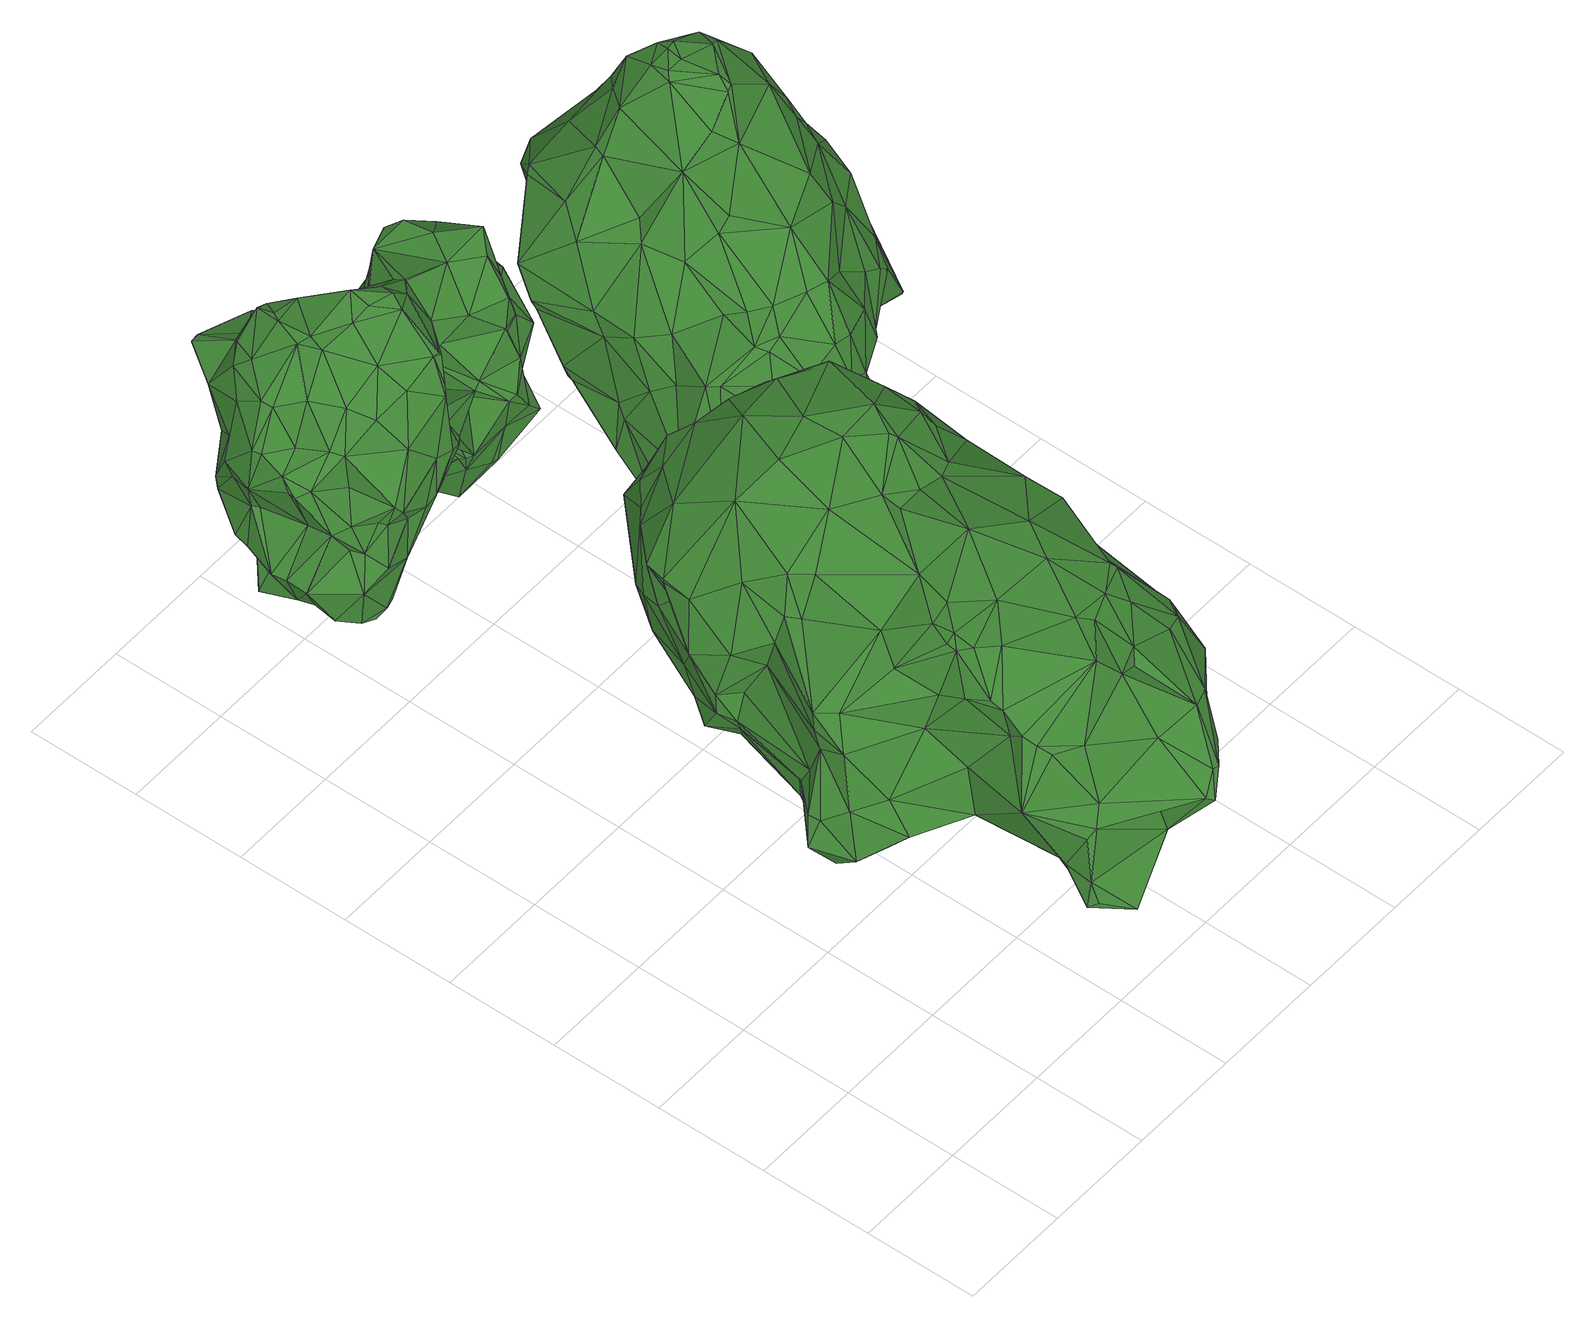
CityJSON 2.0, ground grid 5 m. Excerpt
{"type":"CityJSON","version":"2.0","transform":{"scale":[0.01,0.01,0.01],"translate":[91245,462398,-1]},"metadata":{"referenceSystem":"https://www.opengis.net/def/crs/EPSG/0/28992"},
"CityObjects":{
"tree1":{"type":"SolitaryVegetationObject","attributes":{"gtid":199,"crown_width_m":19.21,"crown_median_z":5.15,"trunk_H_m":6.04,"trunk_DBH_m":0.91,"trunk_radius_m":0.455,"trunk_base_height_m":-0.89,"original_gtid":"203"},"geometry":[{"type":"Solid","lod":"3","boundaries":[[[[0,1,2]],[[3,4,5]],[[6,7,8]],[[9,10,11]],[[1,12,13]],[[14,15,16]],[[17,18,19]],[[20,21,22]],[[23,24,25]],[[26,24,23]],[[18,27,28]],[[11,16,9]],[[29,30,31]],[[32,7,33]],[[34,13,35]],[[36,13,34]],[[37,36,38]],[[39,40,41]],[[42,11,10]],[[43,14,44]],[[45,46,47]],[[46,48,47]],[[49,5,4]],[[16,15,9]],[[50,51,52]],[[53,54,55]],[[3,56,30]],[[57,56,3]],[[58,59,60]],[[18,28,61]],[[62,63,64]],[[48,65,66]],[[67,68,40]],[[69,70,71]],[[72,50,41]],[[50,52,41]],[[73,74,62]],[[75,76,77]],[[45,78,46]],[[38,34,79]],[[9,79,34]],[[30,78,4]],[[8,7,32]],[[12,1,0]],[[80,81,82]],[[83,84,85]],[[86,87,88]],[[38,1,37]],[[89,81,90]],[[91,90,81]],[[85,86,83]],[[8,84,83]],[[30,4,3]],[[17,92,27]],[[81,79,93]],[[8,83,94]],[[29,31,95]],[[86,88,83]],[[93,43,96]],[[35,9,34]],[[79,80,38]],[[81,80,79]],[[80,2,1]],[[80,1,38]],[[97,64,63]],[[98,99,100]],[[101,102,103]],[[104,105,106]],[[95,31,30]],[[10,9,35]],[[107,108,109]],[[110,111,112]],[[113,111,110]],[[38,36,34]],[[114,67,115]],[[105,116,117]],[[118,119,120]],[[37,13,36]],[[1,13,37]],[[30,121,95]],[[122,123,124]],[[2,80,82]],[[125,85,71]],[[6,126,20]],[[46,127,48]],[[76,128,129]],[[106,130,96]],[[131,132,23]],[[133,134,135]],[[4,78,45]],[[4,45,97]],[[15,14,43]],[[15,43,9]],[[136,137,138]],[[27,92,139]],[[4,97,49]],[[12,0,140]],[[28,141,61]],[[142,58,60]],[[8,143,84]],[[32,143,8]],[[19,115,40]],[[144,145,146]],[[147,18,61]],[[51,57,52]],[[128,148,149]],[[150,151,152]],[[140,124,12]],[[105,153,154]],[[67,40,115]],[[19,40,39]],[[30,29,78]],[[68,155,41]],[[17,52,57]],[[48,156,157]],[[158,140,159]],[[58,142,160]],[[161,162,163]],[[145,164,146]],[[165,164,145]],[[51,56,57]],[[166,167,168]],[[3,5,57]],[[57,5,17]],[[19,52,17]],[[169,155,161]],[[170,165,171]],[[170,171,16]],[[158,124,140]],[[12,123,133]],[[154,172,106]],[[168,167,158]],[[79,9,43]],[[93,79,43]],[[6,173,33]],[[83,174,94]],[[42,135,175]],[[176,177,117]],[[178,177,176]],[[17,5,92]],[[64,179,73]],[[130,90,91]],[[86,125,87]],[[180,62,74]],[[150,25,151]],[[168,159,140]],[[117,153,105]],[[2,82,181]],[[150,182,25]],[[87,183,88]],[[13,184,35]],[[167,122,158]],[[185,103,102]],[[181,0,2]],[[23,25,182]],[[158,159,168]],[[93,96,130]],[[186,55,138]],[[187,188,128]],[[54,189,131]],[[54,110,55]],[[190,110,54]],[[191,192,112]],[[18,193,19]],[[115,19,193]],[[131,189,132]],[[194,132,189]],[[182,131,23]],[[150,113,195]],[[10,196,42]],[[197,102,175]],[[198,160,199]],[[123,108,133]],[[42,196,135]],[[104,116,105]],[[200,201,202]],[[203,202,201]],[[204,72,205]],[[60,206,129]],[[96,43,44]],[[96,44,106]],[[106,44,104]],[[116,104,165]],[[116,165,145]],[[146,207,208]],[[146,164,207]],[[17,27,18]],[[209,210,211]],[[212,211,210]],[[41,52,39]],[[114,161,67]],[[114,162,161]],[[161,163,169]],[[146,169,163]],[[19,39,52]],[[207,101,103]],[[66,65,204]],[[206,77,129]],[[88,192,191]],[[128,149,129]],[[67,155,68]],[[41,40,68]],[[58,213,26]],[[18,214,193]],[[214,147,215]],[[147,214,18]],[[216,141,28]],[[67,161,155]],[[169,33,155]],[[32,33,217]],[[32,217,208]],[[143,32,208]],[[191,218,88]],[[174,88,218]],[[83,88,174]],[[219,120,119]],[[219,220,120]],[[77,220,75]],[[180,221,222]],[[223,71,85]],[[203,211,212]],[[180,111,113]],[[109,122,107]],[[167,107,122]],[[180,74,111]],[[181,224,0]],[[152,225,150]],[[226,175,136]],[[227,60,59]],[[114,178,162]],[[164,170,207]],[[101,207,170]],[[28,139,216]],[[216,139,209]],[[73,228,191]],[[218,191,228]],[[196,229,135]],[[150,195,182]],[[131,182,195]],[[128,76,230]],[[100,188,187]],[[153,117,98]],[[213,58,231]],[[155,205,41]],[[41,205,72]],[[188,148,128]],[[109,123,122]],[[112,55,110]],[[205,33,173]],[[61,141,232]],[[151,233,152]],[[64,47,179]],[[133,229,234]],[[133,234,12]],[[58,26,59]],[[110,195,113]],[[154,220,172]],[[131,195,190]],[[54,131,190]],[[190,195,110]],[[235,226,136]],[[137,136,175]],[[25,24,236]],[[85,125,86]],[[169,217,33]],[[47,237,179]],[[238,16,239]],[[238,170,16]],[[148,188,100]],[[50,240,95]],[[56,241,30]],[[191,111,73]],[[215,147,198]],[[99,214,215]],[[151,242,202]],[[142,60,149]],[[209,211,216]],[[230,76,75]],[[186,243,54]],[[235,138,55]],[[217,146,208]],[[169,146,217]],[[168,244,166]],[[84,143,85]],[[232,231,160]],[[0,168,140]],[[118,120,245]],[[206,118,245]],[[246,14,16]],[[196,234,229]],[[124,158,122]],[[22,204,173]],[[242,213,247]],[[125,71,70]],[[206,245,77]],[[239,11,42]],[[11,239,16]],[[23,132,26]],[[59,26,132]],[[203,221,233]],[[199,99,215]],[[150,225,113]],[[180,113,225]],[[232,160,248]],[[198,248,160]],[[48,66,156]],[[133,108,134]],[[98,187,153]],[[197,69,102]],[[197,235,69]],[[153,187,230]],[[75,153,230]],[[47,64,45]],[[69,71,102]],[[238,101,170]],[[42,102,239]],[[175,102,42]],[[85,185,223]],[[143,185,85]],[[144,146,249]],[[117,99,98]],[[120,220,245]],[[187,98,100]],[[199,100,99]],[[213,231,247]],[[58,160,231]],[[219,90,220]],[[89,90,219]],[[199,142,148]],[[160,142,199]],[[247,200,242]],[[82,81,89]],[[88,183,192]],[[25,236,151]],[[151,236,242]],[[93,130,81]],[[230,187,128]],[[75,220,154]],[[199,148,100]],[[189,134,108]],[[148,142,149]],[[179,218,228]],[[48,250,47]],[[62,64,73]],[[186,138,137]],[[129,77,76]],[[223,185,102]],[[6,33,7]],[[205,173,204]],[[251,237,250]],[[251,250,252]],[[162,249,163]],[[252,250,157]],[[246,16,171]],[[176,116,145]],[[176,117,116]],[[45,64,97]],[[117,177,253]],[[174,126,94]],[[66,204,156]],[[49,97,212]],[[247,141,201]],[[236,213,242]],[[107,194,108]],[[118,167,166]],[[194,107,118]],[[167,118,107]],[[130,172,90]],[[24,213,236]],[[24,26,213]],[[20,254,21]],[[212,97,222]],[[144,249,162]],[[247,231,232]],[[211,201,216]],[[201,141,216]],[[203,201,211]],[[155,33,205]],[[200,202,242]],[[5,49,210]],[[165,170,164]],[[219,119,255]],[[235,70,69]],[[234,184,13]],[[163,249,146]],[[153,75,154]],[[0,244,168]],[[12,124,123]],[[51,50,241]],[[194,118,227]],[[157,250,48]],[[22,21,256]],[[152,233,225]],[[134,243,257]],[[186,257,243]],[[61,248,147]],[[56,51,241]],[[194,227,59]],[[132,194,59]],[[137,175,134]],[[135,134,175]],[[204,65,240]],[[20,173,6]],[[22,173,20]],[[223,102,71]],[[255,244,181]],[[238,102,101]],[[239,102,238]],[[252,157,258]],[[141,247,232]],[[251,174,218]],[[251,252,174]],[[192,55,112]],[[196,184,234]],[[208,185,143]],[[22,256,156]],[[14,246,44]],[[165,104,246]],[[44,246,104]],[[77,245,220]],[[114,259,178]],[[13,12,234]],[[232,248,61]],[[255,181,89]],[[255,89,219]],[[198,147,248]],[[255,118,244]],[[118,166,244]],[[255,119,118]],[[130,91,81]],[[215,198,199]],[[82,89,181]],[[112,111,191]],[[165,246,171]],[[30,241,121]],[[121,241,95]],[[178,260,177]],[[253,177,260]],[[95,241,50]],[[253,99,117]],[[253,260,99]],[[214,99,260]],[[259,260,178]],[[134,186,137]],[[186,134,257]],[[229,133,135]],[[95,240,29]],[[29,240,65]],[[46,78,127]],[[29,65,127]],[[78,29,127]],[[227,206,60]],[[118,206,227]],[[261,20,126]],[[261,126,252]],[[197,226,235]],[[174,252,126]],[[247,201,200]],[[220,90,172]],[[62,180,222]],[[203,222,221]],[[212,222,203]],[[106,105,154]],[[179,228,73]],[[251,179,237]],[[218,179,251]],[[222,63,62]],[[197,175,226]],[[125,183,87]],[[235,183,70]],[[262,136,138]],[[70,183,125]],[[192,183,235]],[[192,235,55]],[[10,184,196]],[[178,144,162]],[[176,144,178]],[[156,204,22]],[[194,189,108]],[[35,184,10]],[[145,144,176]],[[74,73,111]],[[156,258,157]],[[149,60,129]],[[156,254,258]],[[20,258,254]],[[256,254,156]],[[5,210,92]],[[210,209,92]],[[21,254,256]],[[208,207,103]],[[123,109,108]],[[8,126,6]],[[72,240,50]],[[204,240,72]],[[258,20,261]],[[258,261,252]],[[54,243,189]],[[134,189,243]],[[262,235,136]],[[27,139,28]],[[208,103,185]],[[222,97,63]],[[259,263,260]],[[212,210,49]],[[262,138,235]],[[193,263,115]],[[214,263,193]],[[250,237,47]],[[244,0,224]],[[244,224,181]],[[53,55,186]],[[53,186,54]],[[259,114,263]],[[260,263,214]],[[114,115,263]],[[8,94,126]],[[106,172,130]],[[209,139,92]],[[180,233,221]],[[225,233,180]],[[151,202,233]],[[233,202,203]],[[48,127,65]],[[264,265,266]],[[264,266,267]],[[267,266,268]],[[267,268,269]],[[266,265,270]],[[266,270,268]],[[268,270,271]],[[268,271,269]],[[270,265,272]],[[270,272,271]],[[271,272,273]],[[271,273,269]],[[272,265,274]],[[272,274,273]],[[273,274,275]],[[273,275,269]],[[274,265,276]],[[274,276,275]],[[275,276,277]],[[275,277,269]],[[276,265,278]],[[276,278,277]],[[277,278,279]],[[277,279,269]],[[278,265,280]],[[278,280,279]],[[279,280,281]],[[279,281,269]],[[280,265,282]],[[280,282,281]],[[281,282,283]],[[281,283,269]],[[282,265,284]],[[282,284,283]],[[283,284,285]],[[283,285,269]],[[284,265,286]],[[284,286,285]],[[285,286,287]],[[285,287,269]],[[286,265,288]],[[286,288,287]],[[287,288,289]],[[287,289,269]],[[288,265,290]],[[288,290,289]],[[289,290,291]],[[289,291,269]],[[290,265,292]],[[290,292,291]],[[291,292,293]],[[291,293,269]],[[292,265,294]],[[292,294,293]],[[293,294,295]],[[293,295,269]],[[294,265,296]],[[294,296,295]],[[295,296,297]],[[295,297,269]],[[296,265,298]],[[296,298,297]],[[297,298,299]],[[297,299,269]],[[298,265,300]],[[298,300,299]],[[299,300,301]],[[299,301,269]],[[300,265,302]],[[300,302,301]],[[301,302,303]],[[301,303,269]],[[302,265,304]],[[302,304,303]],[[303,304,305]],[[303,305,269]],[[304,265,306]],[[304,306,305]],[[305,306,307]],[[305,307,269]],[[306,265,308]],[[306,308,307]],[[307,308,309]],[[307,309,269]],[[308,265,310]],[[308,310,309]],[[309,310,311]],[[309,311,269]],[[310,265,312]],[[310,312,311]],[[311,312,313]],[[311,313,269]],[[312,265,264]],[[312,264,313]],[[313,264,267]],[[313,267,269]]]]}]},
"tree2":{"type":"SolitaryVegetationObject","attributes":{"gtid":155,"crown_width_m":12.37,"crown_median_z":9.65,"trunk_H_m":8.77,"trunk_DBH_m":0.727,"trunk_radius_m":0.364,"trunk_base_height_m":0.88,"original_gtid":"159"},"geometry":[{"type":"Solid","lod":"3","boundaries":[[[[314,315,316]],[[317,318,319]],[[320,321,322]],[[323,324,325]],[[326,327,328]],[[329,330,331]],[[332,333,334]],[[335,330,336]],[[337,338,339]],[[340,341,342]],[[332,334,326]],[[343,344,345]],[[334,333,346]],[[347,348,349]],[[326,334,327]],[[350,351,352]],[[353,354,355]],[[319,356,317]],[[357,358,359]],[[360,361,362]],[[363,364,365]],[[362,361,366]],[[367,352,351]],[[368,369,370]],[[371,372,373]],[[374,375,376]],[[328,377,326]],[[364,378,379]],[[380,381,382]],[[383,377,384]],[[385,386,387]],[[328,388,364]],[[389,362,366]],[[346,390,334]],[[391,327,390]],[[392,375,393]],[[394,395,396]],[[397,398,348]],[[355,399,400]],[[355,400,378]],[[401,340,402]],[[401,402,403]],[[404,381,405]],[[403,406,407]],[[408,409,410]],[[382,346,333]],[[371,373,411]],[[411,352,367]],[[412,413,406]],[[382,333,372]],[[414,415,416]],[[392,376,375]],[[370,417,418]],[[419,417,370]],[[420,395,421]],[[363,422,423]],[[424,422,363]],[[332,425,333]],[[420,426,427]],[[346,428,390]],[[327,334,390]],[[429,430,431]],[[432,424,433]],[[332,434,435]],[[383,435,434]],[[403,402,412]],[[436,437,438]],[[381,380,405]],[[358,439,319]],[[416,415,349]],[[416,349,440]],[[382,381,346]],[[428,346,381]],[[441,386,385]],[[379,361,365]],[[368,442,443]],[[360,365,361]],[[444,445,446]],[[447,319,448]],[[383,434,377]],[[449,442,368]],[[371,367,450]],[[451,452,453]],[[347,349,454]],[[415,454,349]],[[451,455,420]],[[365,364,379]],[[363,365,360]],[[374,437,456]],[[364,423,328]],[[363,423,364]],[[457,366,458]],[[363,360,424]],[[440,349,348]],[[408,410,459]],[[460,461,462]],[[463,464,465]],[[466,329,467]],[[468,469,470]],[[421,426,420]],[[471,426,421]],[[347,472,348]],[[397,348,472]],[[473,467,329]],[[473,329,331]],[[351,474,367]],[[331,475,473]],[[476,335,477]],[[314,478,479]],[[480,481,482]],[[483,482,481]],[[460,356,484]],[[460,484,485]],[[486,315,487]],[[314,487,315]],[[352,488,350]],[[478,489,490]],[[491,492,429]],[[493,429,431]],[[385,494,495]],[[496,426,471]],[[492,466,430]],[[492,430,429]],[[497,498,316]],[[499,330,476]],[[459,453,500]],[[410,453,459]],[[501,502,465]],[[502,463,465]],[[503,458,399]],[[399,504,503]],[[493,431,490]],[[505,357,323]],[[506,507,508]],[[509,510,345]],[[337,419,338]],[[476,477,511]],[[420,452,451]],[[393,445,392]],[[512,513,500]],[[454,472,347]],[[439,472,454]],[[514,515,511]],[[459,500,513]],[[453,452,500]],[[499,515,516]],[[500,452,517]],[[518,364,388]],[[377,328,423]],[[357,505,358]],[[362,389,321]],[[408,344,343]],[[357,359,318]],[[318,359,358]],[[318,358,319]],[[446,445,393]],[[411,367,371]],[[519,408,477]],[[497,520,521]],[[362,321,461]],[[462,461,321]],[[352,440,488]],[[522,488,337]],[[451,453,455]],[[467,431,466]],[[495,494,523]],[[524,512,525]],[[316,498,526]],[[389,322,321]],[[489,527,490]],[[421,394,471]],[[500,443,512]],[[517,443,500]],[[389,457,322]],[[389,366,457]],[[528,415,529]],[[528,529,530]],[[414,529,415]],[[531,529,414]],[[471,394,466]],[[336,466,394]],[[445,444,354]],[[331,499,475]],[[532,533,464]],[[477,534,511]],[[350,488,522]],[[535,536,537]],[[538,539,540]],[[519,409,408]],[[541,315,542]],[[316,315,541]],[[543,527,489]],[[490,479,478]],[[340,405,402]],[[337,348,398]],[[345,510,544]],[[413,367,474]],[[474,406,413]],[[465,341,521]],[[493,538,540]],[[406,545,407]],[[474,545,406]],[[378,518,355]],[[373,425,386]],[[521,546,498]],[[540,547,429]],[[540,429,493]],[[509,345,548]],[[548,549,509]],[[534,550,514]],[[494,551,523]],[[406,403,412]],[[385,387,494]],[[342,341,465]],[[337,488,440]],[[395,394,421]],[[324,357,552]],[[462,321,320]],[[319,439,530]],[[553,439,505]],[[505,439,358]],[[554,548,555]],[[467,490,431]],[[556,557,503]],[[399,556,504]],[[436,510,509]],[[350,558,351]],[[474,351,558]],[[375,509,556]],[[559,560,506]],[[360,433,424]],[[394,396,336]],[[443,525,512]],[[543,526,561]],[[489,478,543]],[[562,559,508]],[[506,508,559]],[[513,536,554]],[[532,464,463]],[[395,420,455]],[[356,551,484]],[[427,426,496]],[[416,385,414]],[[337,440,348]],[[563,564,551]],[[484,551,564]],[[484,564,485]],[[475,499,516]],[[457,458,503]],[[509,565,556]],[[398,397,417]],[[398,417,419]],[[566,545,474]],[[521,341,401]],[[340,401,341]],[[473,486,479]],[[567,325,324]],[[568,524,470]],[[505,323,553]],[[419,337,398]],[[569,526,498]],[[473,479,467]],[[490,467,479]],[[570,376,392]],[[431,430,466]],[[439,571,472]],[[553,571,439]],[[464,572,404]],[[333,425,373]],[[428,381,404]],[[320,322,567]],[[416,441,385]],[[560,491,506]],[[559,491,560]],[[506,491,429]],[[506,429,547]],[[471,491,559]],[[525,443,442]],[[383,563,494]],[[536,535,554]],[[569,498,546]],[[457,573,322]],[[408,343,477]],[[534,477,343]],[[326,377,434]],[[562,508,369]],[[427,562,369]],[[460,574,575]],[[460,575,461]],[[517,576,443]],[[504,556,503]],[[362,433,360]],[[461,433,362]],[[436,509,456]],[[548,577,549]],[[524,483,512]],[[516,438,437]],[[516,437,475]],[[578,537,481]],[[514,511,534]],[[355,518,353]],[[531,414,523]],[[495,523,414]],[[481,536,483]],[[497,521,498]],[[561,546,403]],[[503,578,457]],[[499,331,330]],[[503,557,578]],[[509,577,565]],[[557,565,577]],[[497,570,392]],[[579,570,497]],[[446,580,444]],[[374,456,375]],[[519,455,409]],[[335,396,477]],[[335,336,396]],[[375,580,581]],[[444,580,399]],[[393,375,581]],[[393,581,446]],[[580,446,581]],[[376,486,437]],[[374,376,437]],[[314,479,487]],[[486,487,479]],[[332,326,434]],[[483,524,482]],[[562,427,496]],[[562,496,559]],[[559,496,471]],[[325,524,582]],[[325,582,323]],[[411,386,441]],[[411,583,352]],[[333,373,372]],[[367,413,450]],[[371,450,412]],[[371,412,372]],[[377,564,384]],[[435,387,425]],[[433,461,575]],[[433,575,574]],[[353,584,463]],[[526,569,561]],[[353,391,584]],[[353,518,391]],[[443,576,368]],[[391,404,572]],[[447,448,551]],[[551,448,523]],[[412,450,413]],[[368,370,418]],[[473,475,486]],[[373,386,411]],[[395,455,396]],[[455,477,396]],[[390,428,404]],[[390,404,391]],[[432,433,574]],[[427,576,420]],[[464,533,572]],[[567,573,480]],[[482,567,480]],[[481,573,585]],[[457,585,573]],[[322,573,567]],[[586,422,485]],[[447,551,356]],[[480,573,481]],[[586,377,422]],[[377,423,422]],[[485,574,460]],[[317,587,318]],[[574,485,432]],[[422,432,485]],[[564,377,586]],[[564,586,485]],[[543,478,526]],[[536,513,483]],[[512,483,513]],[[554,555,513]],[[513,555,344]],[[314,526,478]],[[582,524,568]],[[582,568,553]],[[482,325,567]],[[515,476,511]],[[588,515,499]],[[588,499,476]],[[475,437,486]],[[316,526,314]],[[404,342,464]],[[420,576,452]],[[404,405,342]],[[405,340,342]],[[380,402,405]],[[464,342,465]],[[435,425,332]],[[556,565,557]],[[579,497,541]],[[436,456,437]],[[509,375,456]],[[552,357,587]],[[563,384,564]],[[588,476,515]],[[453,410,409]],[[379,458,366]],[[361,379,366]],[[324,323,357]],[[514,516,515]],[[514,438,516]],[[335,476,330]],[[466,336,330]],[[466,330,329]],[[435,383,387]],[[418,417,397]],[[383,384,563]],[[470,589,449]],[[590,315,486]],[[465,520,501]],[[323,582,553]],[[416,583,441]],[[411,441,583]],[[440,583,416]],[[589,442,449]],[[578,585,457]],[[481,585,578]],[[424,432,422]],[[364,518,378]],[[327,388,328]],[[327,391,388]],[[556,580,375]],[[580,556,399]],[[547,540,539]],[[558,539,538]],[[522,558,350]],[[506,539,507]],[[539,506,547]],[[458,400,399]],[[458,379,400]],[[378,400,379]],[[539,339,507]],[[352,583,440]],[[316,541,497]],[[570,591,590]],[[493,527,538]],[[490,527,493]],[[538,527,543]],[[592,570,579]],[[566,538,545]],[[407,543,561]],[[407,561,403]],[[455,453,409]],[[525,470,524]],[[525,589,470]],[[530,448,319]],[[414,385,495]],[[470,469,568]],[[544,550,343]],[[343,550,534]],[[563,551,494]],[[383,494,387]],[[345,555,548]],[[345,344,555]],[[507,339,508]],[[447,356,319]],[[482,524,325]],[[519,477,455]],[[538,566,558]],[[474,558,566]],[[525,442,589]],[[553,568,571]],[[407,545,543]],[[545,538,543]],[[403,546,401]],[[521,401,546]],[[518,388,391]],[[368,576,369]],[[427,369,576]],[[454,415,528]],[[425,387,386]],[[380,382,402]],[[372,412,402]],[[372,402,382]],[[590,486,570]],[[486,376,570]],[[591,570,592]],[[452,576,517]],[[370,369,419]],[[369,508,419]],[[567,324,320]],[[578,557,537]],[[320,324,462]],[[552,587,324]],[[357,318,587]],[[462,587,460]],[[591,541,542]],[[439,528,530]],[[355,354,399]],[[569,546,561]],[[481,537,536]],[[324,587,462]],[[317,356,587]],[[460,587,356]],[[466,492,471]],[[491,471,492]],[[539,558,339]],[[522,337,339]],[[522,339,558]],[[535,537,557]],[[542,315,590]],[[449,368,468]],[[368,418,468]],[[470,449,468]],[[339,419,508]],[[338,419,339]],[[542,590,591]],[[439,454,528]],[[399,354,444]],[[502,354,463]],[[353,463,354]],[[501,354,502]],[[445,501,520]],[[445,354,501]],[[549,577,509]],[[535,557,577]],[[554,577,548]],[[535,577,554]],[[418,397,469]],[[468,418,469]],[[472,469,397]],[[544,343,345]],[[571,568,469]],[[571,469,472]],[[438,510,436]],[[438,514,510]],[[544,510,550]],[[514,550,510]],[[459,513,344]],[[344,408,459]],[[521,520,465]],[[392,520,497]],[[445,520,392]],[[592,579,593]],[[541,593,579]],[[591,593,541]],[[591,592,593]],[[463,584,532]],[[584,533,532]],[[584,391,533]],[[391,572,533]],[[530,529,448]],[[531,448,529]],[[523,448,531]],[[594,595,596]],[[594,596,597]],[[597,596,598]],[[597,598,599]],[[596,595,600]],[[596,600,598]],[[598,600,601]],[[598,601,599]],[[600,595,602]],[[600,602,601]],[[601,602,603]],[[601,603,599]],[[602,595,604]],[[602,604,603]],[[603,604,605]],[[603,605,599]],[[604,595,606]],[[604,606,605]],[[605,606,607]],[[605,607,599]],[[606,595,608]],[[606,608,607]],[[607,608,609]],[[607,609,599]],[[608,595,610]],[[608,610,609]],[[609,610,611]],[[609,611,599]],[[610,595,612]],[[610,612,611]],[[611,612,613]],[[611,613,599]],[[612,595,614]],[[612,614,613]],[[613,614,615]],[[613,615,599]],[[614,595,616]],[[614,616,615]],[[615,616,617]],[[615,617,599]],[[616,595,618]],[[616,618,617]],[[617,618,619]],[[617,619,599]],[[618,595,620]],[[618,620,619]],[[619,620,621]],[[619,621,599]],[[620,595,622]],[[620,622,621]],[[621,622,623]],[[621,623,599]],[[622,595,624]],[[622,624,623]],[[623,624,625]],[[623,625,599]],[[624,595,626]],[[624,626,625]],[[625,626,627]],[[625,627,599]],[[626,595,628]],[[626,628,627]],[[627,628,629]],[[627,629,599]],[[628,595,630]],[[628,630,629]],[[629,630,631]],[[629,631,599]],[[630,595,632]],[[630,632,631]],[[631,632,633]],[[631,633,599]],[[632,595,634]],[[632,634,633]],[[633,634,635]],[[633,635,599]],[[634,595,636]],[[634,636,635]],[[635,636,637]],[[635,637,599]],[[636,595,638]],[[636,638,637]],[[637,638,639]],[[637,639,599]],[[638,595,640]],[[638,640,639]],[[639,640,641]],[[639,641,599]],[[640,595,642]],[[640,642,641]],[[641,642,643]],[[641,643,599]],[[642,595,594]],[[642,594,643]],[[643,594,597]],[[643,597,599]]]]}]},
"tree3":{"type":"SolitaryVegetationObject","attributes":{"gtid":120,"crown_width_m":15.88,"crown_median_z":8.03,"trunk_H_m":8.94,"trunk_DBH_m":0.97,"trunk_radius_m":0.485,"trunk_base_height_m":-0.91,"original_gtid":"124"},"geometry":[{"type":"Solid","lod":"3","boundaries":[[[[644,645,646]],[[647,648,649]],[[650,651,652]],[[653,654,655]],[[646,645,656]],[[657,658,659]],[[660,661,662]],[[663,664,665]],[[649,648,666]],[[667,668,669]],[[670,671,672]],[[673,674,675]],[[676,677,678]],[[679,680,681]],[[682,683,684]],[[685,686,687]],[[688,675,674]],[[689,690,691]],[[689,691,692]],[[693,694,695]],[[696,697,698]],[[676,699,700]],[[701,702,703]],[[682,704,705]],[[705,704,706]],[[707,708,709]],[[710,711,712]],[[644,713,645]],[[714,715,716]],[[697,717,698]],[[718,717,697]],[[719,720,721]],[[663,722,723]],[[705,724,719]],[[687,725,685]],[[726,685,725]],[[695,694,727]],[[728,727,694]],[[729,730,653]],[[726,731,732]],[[733,708,707]],[[712,711,734]],[[697,735,732]],[[736,699,676]],[[717,737,738]],[[717,738,698]],[[739,740,741]],[[709,742,743]],[[744,745,746]],[[718,747,748]],[[669,749,667]],[[750,671,751]],[[752,753,754]],[[721,755,719]],[[756,757,758]],[[756,758,688]],[[759,760,761]],[[762,760,759]],[[669,668,688]],[[759,763,762]],[[674,756,688]],[[673,756,674]],[[701,654,764]],[[765,766,767]],[[768,709,708]],[[714,769,719]],[[714,719,724]],[[650,731,770]],[[725,770,731]],[[771,772,773]],[[774,775,776]],[[777,659,778]],[[663,665,722]],[[686,767,766]],[[779,670,780]],[[700,720,769]],[[719,769,720]],[[736,781,782]],[[687,771,783]],[[707,666,733]],[[699,782,784]],[[783,785,665]],[[783,786,785]],[[687,686,771]],[[747,652,748]],[[723,787,663]],[[725,664,788]],[[789,790,791]],[[792,793,794]],[[795,796,768]],[[775,797,798]],[[790,787,723]],[[747,799,652]],[[689,697,696]],[[743,742,722]],[[800,647,801]],[[802,803,777]],[[719,755,705]],[[804,805,806]],[[804,806,807]],[[808,809,810]],[[810,809,811]],[[647,812,813]],[[739,814,815]],[[690,696,661]],[[689,696,690]],[[723,722,796]],[[742,709,768]],[[742,768,796]],[[722,742,796]],[[771,686,772]],[[732,735,726]],[[786,783,773]],[[773,783,771]],[[699,784,816]],[[721,712,734]],[[734,817,721]],[[749,758,818]],[[734,819,817]],[[796,795,723]],[[820,821,800]],[[822,772,686]],[[766,822,686]],[[650,799,732]],[[644,752,713]],[[810,823,824]],[[820,825,821]],[[720,712,721]],[[826,827,678]],[[665,743,722]],[[673,675,828]],[[673,828,829]],[[807,806,779]],[[668,828,675]],[[668,675,688]],[[699,816,700]],[[830,755,831]],[[755,817,831]],[[665,785,743]],[[664,790,788]],[[713,656,645]],[[807,779,762]],[[832,833,834]],[[832,834,800]],[[766,765,835]],[[756,835,765]],[[707,709,743]],[[707,743,785]],[[720,816,712]],[[720,700,816]],[[785,786,707]],[[649,707,786]],[[666,707,649]],[[784,791,836]],[[684,837,706]],[[816,784,710]],[[712,816,710]],[[838,689,692]],[[669,688,758]],[[838,726,735]],[[735,697,689]],[[676,678,736]],[[669,758,749]],[[721,817,755]],[[819,733,817]],[[723,711,790]],[[735,689,838]],[[768,708,795]],[[819,708,733]],[[819,795,708]],[[729,839,840]],[[790,711,710]],[[723,795,711]],[[819,711,795]],[[734,711,819]],[[737,655,654]],[[653,764,654]],[[695,782,781]],[[701,764,702]],[[702,730,840]],[[729,840,730]],[[776,775,841]],[[822,835,842]],[[756,842,835]],[[646,668,843]],[[792,653,793]],[[654,844,737]],[[802,775,774]],[[661,660,690]],[[793,653,655]],[[702,840,703]],[[764,653,730]],[[764,730,702]],[[840,839,739]],[[740,792,845]],[[792,839,653]],[[653,839,729]],[[739,741,846]],[[847,798,797]],[[679,848,680]],[[686,685,767]],[[650,770,651]],[[774,776,849]],[[797,793,655]],[[850,851,765]],[[851,757,765]],[[752,852,745]],[[752,644,852]],[[839,792,740]],[[839,740,739]],[[807,691,660]],[[821,813,812]],[[813,821,648]],[[813,648,647]],[[853,848,854]],[[843,668,667]],[[728,748,651]],[[845,855,856]],[[853,680,848]],[[829,828,754]],[[776,857,849]],[[857,858,849]],[[652,651,748]],[[660,691,690]],[[780,760,762]],[[859,780,670]],[[828,713,754]],[[846,860,739]],[[684,808,861]],[[862,805,860]],[[691,762,763]],[[732,731,650]],[[725,731,726]],[[661,738,662]],[[696,738,661]],[[717,798,847]],[[718,798,717]],[[847,797,655]],[[847,655,737]],[[759,761,863]],[[693,695,781]],[[845,856,741]],[[750,672,671]],[[801,864,832]],[[647,864,801]],[[777,778,802]],[[833,832,865]],[[833,865,829]],[[706,704,684]],[[855,778,862]],[[684,861,866]],[[827,826,781]],[[845,792,794]],[[705,825,682]],[[807,762,691]],[[857,798,867]],[[830,831,868]],[[863,851,869]],[[684,866,680]],[[682,825,820]],[[656,713,828]],[[656,668,646]],[[670,672,859]],[[672,746,859]],[[745,684,683]],[[739,815,840]],[[740,845,741]],[[684,704,682]],[[822,842,865]],[[870,716,715]],[[772,647,773]],[[732,799,697]],[[753,834,754]],[[654,701,844]],[[770,871,872]],[[826,678,854]],[[671,670,657]],[[772,864,647]],[[705,755,825]],[[662,703,873]],[[662,873,660]],[[854,870,853]],[[751,874,750]],[[875,876,850]],[[831,666,868]],[[830,877,755]],[[680,866,681]],[[829,754,834]],[[718,799,747]],[[858,728,694]],[[858,694,693]],[[717,847,737]],[[705,706,724]],[[710,784,836]],[[774,878,803]],[[806,805,862]],[[806,862,778]],[[775,798,841]],[[879,679,866]],[[861,808,810]],[[706,837,724]],[[681,866,679]],[[826,880,781]],[[881,874,751]],[[881,882,874]],[[863,763,759]],[[800,801,832]],[[692,876,875]],[[836,791,790]],[[836,790,710]],[[668,656,828]],[[773,647,786]],[[775,794,797]],[[647,821,812]],[[644,646,859]],[[644,859,746]],[[877,821,825]],[[755,877,825]],[[879,823,874]],[[750,874,823]],[[846,741,856]],[[651,883,728]],[[805,815,814]],[[871,789,872]],[[804,840,815]],[[804,815,805]],[[703,662,701]],[[884,880,826]],[[736,782,699]],[[651,770,872]],[[713,752,754]],[[757,885,818]],[[757,818,758]],[[780,762,779]],[[756,765,757]],[[678,827,736]],[[855,775,802]],[[739,860,814]],[[782,695,791]],[[782,791,784]],[[736,827,781]],[[849,858,878]],[[849,878,774]],[[866,824,879]],[[866,861,824]],[[803,802,774]],[[777,803,751]],[[751,659,777]],[[693,878,858]],[[748,867,718]],[[751,657,659]],[[671,657,751]],[[840,804,703]],[[746,745,852]],[[746,852,644]],[[665,664,783]],[[875,838,692]],[[855,846,856]],[[863,885,851]],[[693,880,878]],[[807,873,804]],[[660,873,807]],[[684,680,837]],[[714,724,837]],[[853,837,680]],[[853,870,837]],[[870,715,837]],[[714,837,715]],[[738,844,662]],[[662,844,701]],[[821,647,800]],[[738,737,844]],[[696,698,738]],[[761,859,843]],[[646,843,859]],[[842,756,673]],[[857,841,798]],[[829,865,673]],[[800,834,820]],[[761,843,863]],[[744,809,808]],[[783,664,687]],[[787,790,664]],[[787,664,663]],[[725,871,770]],[[687,664,725]],[[863,843,667]],[[766,835,822]],[[786,647,649]],[[885,749,818]],[[652,799,650]],[[657,670,779]],[[691,863,869]],[[814,860,805]],[[751,803,881]],[[885,863,667]],[[885,667,749]],[[822,864,772]],[[780,859,760]],[[851,876,869]],[[850,876,851]],[[691,869,876]],[[691,876,692]],[[820,753,683]],[[769,714,716]],[[700,716,676]],[[716,677,676]],[[878,880,803]],[[822,865,832]],[[883,872,789]],[[790,871,788]],[[871,790,789]],[[725,788,871]],[[769,716,700]],[[733,831,817]],[[733,666,831]],[[745,744,684]],[[808,684,744]],[[879,874,679]],[[881,803,884]],[[881,884,882]],[[804,873,703]],[[745,683,753]],[[752,745,753]],[[791,727,789]],[[791,695,727]],[[882,884,826]],[[728,867,748]],[[858,867,728]],[[857,867,858]],[[861,810,824]],[[877,648,821]],[[810,811,823]],[[672,823,811]],[[672,811,746]],[[848,886,854]],[[848,679,886]],[[833,829,834]],[[753,820,834]],[[826,854,886]],[[779,658,657]],[[883,651,872]],[[779,806,658]],[[862,860,846]],[[718,867,798]],[[855,845,775]],[[682,820,683]],[[845,794,775]],[[851,885,757]],[[855,862,846]],[[855,802,778]],[[761,760,859]],[[648,830,868]],[[727,728,883]],[[727,883,789]],[[691,763,863]],[[648,868,666]],[[884,803,880]],[[677,887,678]],[[678,887,854]],[[716,870,887]],[[716,887,677]],[[870,854,887]],[[842,673,865]],[[794,793,797]],[[776,841,857]],[[648,877,830]],[[765,767,850]],[[850,767,875]],[[750,823,672]],[[659,658,778]],[[778,658,806]],[[824,823,879]],[[726,838,888]],[[726,888,685]],[[838,875,888]],[[767,685,888]],[[767,888,875]],[[832,864,822]],[[781,880,693]],[[744,746,809]],[[746,811,809]],[[874,886,679]],[[874,882,886]],[[826,886,882]],[[697,799,718]],[[889,890,891]],[[889,891,892]],[[892,891,893]],[[892,893,894]],[[891,890,895]],[[891,895,893]],[[893,895,896]],[[893,896,894]],[[895,890,897]],[[895,897,896]],[[896,897,898]],[[896,898,894]],[[897,890,899]],[[897,899,898]],[[898,899,900]],[[898,900,894]],[[899,890,901]],[[899,901,900]],[[900,901,902]],[[900,902,894]],[[901,890,903]],[[901,903,902]],[[902,903,904]],[[902,904,894]],[[903,890,905]],[[903,905,904]],[[904,905,906]],[[904,906,894]],[[905,890,907]],[[905,907,906]],[[906,907,908]],[[906,908,894]],[[907,890,909]],[[907,909,908]],[[908,909,910]],[[908,910,894]],[[909,890,911]],[[909,911,910]],[[910,911,912]],[[910,912,894]],[[911,890,913]],[[911,913,912]],[[912,913,914]],[[912,914,894]],[[913,890,915]],[[913,915,914]],[[914,915,916]],[[914,916,894]],[[915,890,917]],[[915,917,916]],[[916,917,918]],[[916,918,894]],[[917,890,919]],[[917,919,918]],[[918,919,920]],[[918,920,894]],[[919,890,921]],[[919,921,920]],[[920,921,922]],[[920,922,894]],[[921,890,923]],[[921,923,922]],[[922,923,924]],[[922,924,894]],[[923,890,925]],[[923,925,924]],[[924,925,926]],[[924,926,894]],[[925,890,927]],[[925,927,926]],[[926,927,928]],[[926,928,894]],[[927,890,929]],[[927,929,928]],[[928,929,930]],[[928,930,894]],[[929,890,931]],[[929,931,930]],[[930,931,932]],[[930,932,894]],[[931,890,933]],[[931,933,932]],[[932,933,934]],[[932,934,894]],[[933,890,935]],[[933,935,934]],[[934,935,936]],[[934,936,894]],[[935,890,937]],[[935,937,936]],[[936,937,938]],[[936,938,894]],[[937,890,889]],[[937,889,938]],[[938,889,892]],[[938,892,894]]]]}]}
},
"vertices":[
[1538,213,346],[1759,202,463],[1586,23,597],[1123,2398,970],[1070,2377,605],[1057,2345,968],[2081,2019,523],[2149,1992,543],[2110,1855,297],[2079,469,705],[1977,562,438],[2182,811,563],[1562,309,282],[1834,343,417],[2052,619,897],[2102,636,805],[2139,735,770],[1057,2188,1196],[1099,1929,1354],[1358,2100,1486],[1895,1992,598],[1689,2000,905],[1819,2236,726],[735,1053,272],[692,1192,441],[646,1211,320],[753,1098,504],[860,2076,1026],[848,1943,1015],[1431,2614,586],[1314,2632,715],[1385,2615,688],[2165,1953,546],[2031,2044,834],[1914,327,569],[1962,433,521],[1863,267,539],[1790,219,467],[1817,198,614],[1461,2248,1387],[1609,2139,1447],[1702,2274,1251],[1929,700,419],[2000,536,905],[1873,722,1158],[1262,2419,377],[1293,2425,398],[1537,2180,173],[1357,2338,447],[1008,2293,659],[1477,2463,1044],[1338,2443,1154],[1371,2340,1267],[1280,1285,328],[1201,1099,197],[1502,1346,158],[1209,2468,1001],[1214,2365,1144],[777,1148,765],[867,1003,537],[1043,974,804],[944,1770,1145],[1120,1915,141],[1237,2033,454],[1396,2072,245],[1417,2381,568],[1415,2330,595],[1803,2044,1443],[1777,2106,1379],[1971,1356,304],[1942,1379,265],[2005,1372,310],[1628,2320,1068],[1324,1877,94],[1165,1869,113],[1248,773,1226],[1117,720,1071],[1123,667,1050],[1340,2584,500],[1840,277,818],[1677,81,674],[1739,237,848],[1644,80,682],[2038,1715,153],[2115,1684,258],[2129,1589,283],[1965,1575,128],[1941,1526,141],[1916,1668,115],[1555,272,797],[1542,433,1054],[1642,457,994],[884,2176,1016],[1908,501,939],[2055,1877,254],[1429,2534,821],[1804,605,1106],[1075,2300,395],[1270,1051,1254],[1313,1220,1254],[1184,1050,1214],[2066,1233,766],[2038,1098,543],[1978,1322,644],[1857,746,1179],[1651,883,1286],[1718,657,1192],[1165,430,362],[1264,651,444],[1194,435,359],[1222,1272,116],[1244,1641,104],[1411,1545,100],[1026,1515,90],[1704,1749,1497],[1485,1912,1502],[1745,1042,1303],[1542,1168,1346],[1001,478,716],[1161,460,914],[1134,510,950],[1395,2542,795],[1169,302,245],[1506,366,334],[1184,249,204],[1952,1463,178],[1989,1926,388],[1389,2562,539],[1151,912,1185],[1092,820,1032],[1678,489,1050],[987,1098,106],[872,910,390],[1673,580,469],[1432,811,417],[1837,685,400],[1612,1133,532],[1530,1052,512],[1506,1374,255],[866,2081,996],[1238,115,229],[844,1742,845],[830,1208,909],[2135,1641,393],[1827,1493,1246],[1960,1235,1231],[2080,1610,1067],[1027,1620,1226],[1041,1119,1038],[1090,946,970],[865,1310,83],[830,1393,408],[918,1474,305],[1390,908,1265],[1532,648,1227],[1914,2068,1143],[1432,2123,558],[1527,2058,358],[1120,260,240],[1145,223,268],[768,1287,909],[1888,1848,1366],[1875,1666,1366],[1924,1734,1332],[2076,1294,1007],[2035,1116,1130],[1173,303,540],[1154,390,362],[1142,258,361],[2090,1752,1051],[2136,1095,833],[2086,1002,911],[1590,603,1193],[1826,2241,728],[1906,1909,164],[1744,943,508],[1735,1453,1272],[1613,1455,1304],[1662,1602,1451],[1501,1978,140],[1055,1862,145],[1559,46,616],[782,1185,131],[1906,1492,163],[1949,523,430],[2081,1473,418],[1365,1057,440],[1185,949,1229],[1152,955,1193],[1199,983,313],[1177,1129,157],[1561,1783,86],[1650,1545,201],[1265,1852,1496],[1071,756,452],[979,1207,94],[1879,607,400],[1854,1135,543],[1022,1545,1033],[1116,1245,1096],[906,1727,597],[823,1797,606],[864,1727,472],[829,1797,497],[1775,2328,720],[1816,2219,938],[1146,650,898],[2054,1372,878],[2080,1674,794],[972,2123,779],[972,2192,698],[830,1925,732],[968,2066,465],[779,1260,720],[1268,1616,1378],[1106,1548,1205],[799,1905,778],[2116,1787,828],[1612,1897,108],[1284,407,898],[1436,473,1189],[855,1874,353],[934,1987,369],[2061,1451,371],[1529,284,538],[953,1497,148],[1793,1107,528],[1088,806,665],[1533,1919,115],[1832,598,408],[1183,854,1215],[768,1282,817],[931,1602,939],[888,1729,409],[1838,425,410],[1873,1348,310],[686,1243,443],[1542,2176,176],[2145,1035,663],[2170,889,571],[1572,2324,818],[1277,2493,1000],[825,1348,501],[1232,992,319],[1211,289,578],[1121,572,973],[2002,913,981],[941,1646,775],[977,1593,1051],[1906,1616,1292],[1546,2146,244],[1591,1951,158],[1589,1998,282],[1485,1448,1314],[1508,1928,721],[1258,313,661],[1515,2157,809],[1360,917,451],[1551,1964,400],[1640,1627,1472],[1449,1505,1380],[1789,1780,359],[1668,1498,350],[1516,1748,1476],[1521,1402,11],[1475,1402,11],[1519,1414,11],[1515,1402,616],[1514,1414,616],[1470,1402,615],[1514,1425,11],[1509,1425,616],[1507,1434,11],[1502,1434,616],[1498,1441,11],[1492,1441,615],[1487,1446,11],[1481,1446,615],[1475,1447,11],[1470,1448,615],[1463,1446,11],[1458,1446,615],[1452,1441,11],[1447,1441,615],[1443,1434,11],[1438,1434,615],[1436,1425,11],[1430,1425,615],[1431,1414,11],[1426,1414,615],[1430,1402,11],[1424,1402,615],[1431,1390,11],[1426,1390,615],[1436,1379,11],[1430,1379,615],[1443,1370,11],[1438,1370,615],[1452,1363,11],[1447,1363,615],[1463,1358,11],[1458,1358,615],[1475,1357,11],[1470,1357,615],[1487,1358,11],[1481,1358,615],[1498,1363,11],[1492,1363,615],[1507,1370,11],[1502,1370,616],[1514,1379,11],[1509,1379,616],[1519,1390,11],[1514,1390,616],
[1102,3655,1472],[1130,3595,1264],[986,3589,1315],[197,3111,643],[275,3046,607],[254,3017,807],[389,3419,571],[382,3474,564],[422,3512,628],[487,3152,639],[397,3222,693],[572,3197,754],[141,3465,1390],[232,3608,1486],[159,3608,1214],[1479,3597,1267],[1438,3587,1140],[1449,3700,1219],[244,3446,1556],[402,3456,1765],[233,3492,1568],[1547,3565,928],[1566,3358,1048],[833,3108,1283],[952,3291,1161],[927,3263,1356],[565,3670,1704],[582,3749,1538],[499,3772,1521],[1246,3548,759],[1122,3592,612],[1123,3664,634],[312,3601,1654],[626,2971,1074],[745,2990,1200],[652,2992,1236],[807,3095,1607],[800,3100,1620],[769,3100,1625],[478,3846,1272],[601,3903,1117],[549,3875,1077],[95,3165,842],[341,3035,581],[396,3022,605],[341,3031,584],[280,3639,774],[336,3675,752],[313,3573,590],[222,3691,953],[243,3719,981],[305,3701,827],[461,3673,735],[757,3241,1800],[1022,3112,850],[1183,3074,1036],[1063,3181,1095],[619,3368,1755],[452,3432,1780],[483,3402,1699],[1091,3849,1026],[804,3900,993],[1079,3815,1054],[117,3462,1197],[364,3780,1038],[357,3716,831],[455,3613,1782],[457,3692,1754],[430,3571,1787],[149,3324,1339],[122,3274,1305],[330,3172,1399],[412,3231,1555],[303,3223,1413],[260,3668,1232],[377,3541,592],[289,3672,1589],[288,3791,1407],[798,3810,1082],[796,3926,1004],[1537,3311,1037],[1400,3379,866],[1453,3447,820],[845,3039,1114],[825,3081,1222],[626,3927,963],[523,3853,1023],[639,3633,1592],[582,3602,1762],[761,3516,1698],[433,3776,1537],[502,3683,1746],[797,3374,1800],[931,3426,1688],[1278,3508,508],[1298,3391,505],[1278,3402,428],[590,3223,1641],[697,3441,1820],[782,3305,1826],[378,2970,1212],[406,2954,1171],[521,3023,1376],[886,3074,1099],[884,3074,1094],[1077,3150,1133],[1382,3086,815],[1356,3193,1013],[175,3495,1034],[162,3571,1154],[155,3555,849],[331,3352,1581],[1348,3162,1032],[1306,3078,906],[352,3704,1646],[1344,3242,1474],[1443,3390,1376],[1435,3450,1437],[134,3477,855],[201,3489,776],[151,3425,1390],[254,3348,1390],[1229,3885,809],[1122,3842,1025],[1253,3891,812],[493,3005,812],[751,3029,1469],[457,3123,1523],[1004,3136,832],[1034,3159,725],[698,3987,1019],[716,3895,1210],[757,3981,1017],[278,3106,969],[306,3056,959],[991,3240,1007],[691,3348,1800],[1261,3185,617],[1207,3147,641],[1253,3251,460],[557,2965,1068],[1355,3248,686],[1065,3835,871],[491,3674,735],[535,3749,830],[1144,3437,446],[210,3299,616],[201,3478,548],[358,3417,559],[555,3958,1308],[424,3951,1453],[639,3866,1461],[1535,3390,1259],[1451,3546,1395],[833,3116,1083],[717,3063,1063],[781,3271,915],[1473,3190,1141],[684,3005,1030],[1358,3769,1296],[865,3306,1747],[1326,3821,1153],[1526,3605,917],[1460,3494,730],[1168,3659,1610],[1297,3615,1432],[627,3338,884],[716,3537,863],[711,3321,799],[846,3424,743],[81,3248,870],[70,3314,870],[1224,3720,1201],[1247,3566,1357],[776,3055,1501],[1214,3603,1651],[1383,3582,1510],[1385,3207,1252],[1435,3326,1286],[1376,3353,1649],[182,3212,1301],[336,3157,1232],[1325,3126,1059],[838,3717,1216],[830,3566,1322],[1366,3765,1116],[1093,3240,468],[668,3927,1299],[576,3960,1302],[599,3742,802],[586,3719,850],[439,3033,607],[1245,3141,1338],[1062,3311,1295],[1107,3155,1159],[1062,3811,843],[1231,3823,789],[1385,3729,806],[932,3332,607],[1018,3482,568],[1315,3843,803],[1340,3749,850],[1231,3760,1007],[1175,3152,648],[341,3770,1118],[1300,3372,645],[735,3837,1273],[744,3757,1468],[809,3155,1439],[275,3097,1106],[759,3268,767],[993,3164,818],[1047,3634,1498],[1238,3481,1644],[487,2998,1041],[376,3002,1096],[351,2978,895],[355,3029,1109],[406,3926,1425],[385,3948,1448],[1368,3724,773],[865,3688,742],[858,3471,758],[796,3599,821],[1166,3356,1626],[1131,3225,1455],[1309,3280,1593],[925,3533,1158],[1133,3479,1134],[1048,3616,1623],[1247,3748,772],[954,3388,1694],[728,3606,1510],[1272,3148,1482],[1070,3673,616],[1075,3700,808],[1271,3757,768],[209,3136,1086],[254,3208,655],[533,3102,780],[1027,3646,598],[1087,3648,601],[773,3710,802],[811,3727,738],[979,3281,1517],[1297,3114,1153],[1287,3167,1274],[876,3501,1583],[1222,3066,1047],[122,3242,1298],[221,3258,1050],[814,3727,743],[955,3384,1691],[440,3375,803],[640,3217,819],[829,3484,1448],[1044,3762,1034],[554,3167,964],[385,3948,1452],[462,3437,836],[124,3390,839],[221,3420,733],[1208,3114,848],[864,3692,741],[682,3669,822],[772,3738,1110],[700,3944,978],[795,3926,999],[575,3192,753],[617,3108,1561],[382,3901,1399],[481,3521,927],[194,3468,1029],[224,3227,626],[1301,3631,1054],[987,3216,849],[1195,3682,1115],[1042,3629,978],[891,3627,894],[762,3624,1008],[861,3452,189],[825,3452,188],[860,3462,189],[842,3441,1066],[840,3450,1066],[805,3440,1066],[856,3471,189],[837,3459,1066],[850,3478,189],[831,3466,1066],[843,3484,189],[823,3472,1066],[834,3487,189],[814,3475,1066],[825,3488,188],[805,3477,1066],[815,3487,188],[795,3475,1066],[806,3483,188],[787,3471,1066],[799,3477,188],[779,3466,1065],[793,3470,188],[774,3458,1065],[790,3461,187],[770,3449,1065],[789,3452,187],[769,3440,1065],[790,3442,187],[770,3430,1064],[794,3433,187],[774,3422,1064],[800,3426,187],[780,3414,1064],[807,3420,187],[788,3409,1065],[816,3417,187],[796,3405,1065],[826,3416,188],[806,3404,1065],[835,3417,188],[815,3405,1065],[844,3421,188],[824,3409,1066],[851,3427,188],[831,3415,1066],[857,3434,188],[837,3422,1066],[860,3443,189],[840,3431,1066],
[2511,2930,782],[2676,2957,691],[2623,2909,660],[2573,2968,1634],[2436,3163,1701],[2498,3155,1817],[1867,2332,1324],[1781,2384,1303],[1809,2336,1286],[1616,1947,153],[1754,1747,281],[1676,1908,305],[2738,2952,655],[1912,2850,662],[1883,2621,692],[1722,2763,638],[2208,2062,539],[2185,2003,576],[1991,1941,451],[2206,2852,2029],[2162,2765,1840],[2233,2860,2041],[2393,3274,1804],[2635,2649,545],[2828,2828,580],[2822,2776,575],[2062,2897,654],[2013,3012,593],[2113,3090,584],[2902,2838,800],[2907,2833,673],[2890,2865,673],[1617,3378,1242],[1818,3321,1140],[1603,3285,1047],[2008,3585,514],[2051,3630,689],[2039,3586,512],[2423,3571,1032],[2431,3410,918],[2328,3593,747],[2419,2524,1462],[2560,2707,1537],[2348,2574,1647],[2899,2806,638],[2153,2149,1001],[2215,2030,606],[2254,2292,766],[2325,2236,990],[1594,2732,975],[1619,2628,1059],[1630,2839,1168],[2019,2020,718],[2053,2139,1064],[1955,2039,740],[1561,3338,1293],[1801,3487,1476],[1847,1748,314],[1839,1848,128],[1964,2033,193],[2353,3606,1012],[2322,3678,1266],[2229,3612,1052],[2377,3129,2020],[2213,3196,2057],[2234,3136,2090],[1866,3176,1740],[1981,3189,1899],[1884,3227,1741],[2717,3011,794],[1981,3653,1248],[2030,3547,948],[1880,3520,1230],[1857,2101,721],[1754,2266,1003],[2036,3660,1352],[1828,3499,1501],[1996,3443,1635],[2227,2914,2064],[2093,3042,2049],[2036,3667,1246],[2160,2516,1549],[2153,2331,1386],[1689,2706,1228],[1588,2461,1194],[1678,1986,133],[1804,1847,128],[2060,2359,1386],[2021,2191,1246],[2218,3273,1954],[2070,3296,1855],[2110,2192,1220],[1563,3275,1126],[1735,1876,433],[1931,1992,615],[1694,2430,103],[1603,2348,130],[1622,2408,171],[2186,3061,2082],[2326,3023,2072],[2197,3331,647],[2375,3311,876],[2281,3095,669],[1778,2295,1152],[1619,2414,1204],[2763,2607,592],[2046,3138,572],[1799,3119,570],[2666,3077,1014],[2729,3181,1026],[2800,3141,903],[2246,3514,1544],[2884,2738,828],[2789,2487,666],[2788,2575,622],[2435,2665,942],[2330,2784,883],[2494,2820,742],[2265,2393,734],[2270,2389,737],[1807,1819,149],[2680,2532,1036],[2700,2665,1278],[2551,2569,1291],[2190,3128,2090],[1918,3612,1349],[1936,2419,1372],[2529,2788,1657],[2564,2772,1603],[2564,2866,1684],[1455,2613,570],[1415,2420,579],[1390,2418,616],[1621,2766,612],[1741,2559,568],[2052,2575,659],[2073,2710,820],[1630,2982,1073],[1623,3027,1188],[2454,2856,1854],[1649,3130,1482],[2367,3035,2051],[2534,3005,1854],[2085,2834,1926],[2049,2720,1569],[1842,2766,1458],[1948,2862,1799],[1778,2923,1502],[1542,2217,124],[1566,2156,258],[1524,2261,300],[2115,3148,2051],[2118,3069,2073],[1600,2201,362],[1652,2337,725],[1905,2221,1140],[2682,3241,1366],[2688,2990,1342],[1521,2613,552],[1532,2845,625],[1932,2339,317],[1904,2536,199],[1978,2490,568],[2013,2358,534],[2242,3468,461],[2196,3328,641],[2237,3467,457],[2164,3322,626],[2535,3005,1350],[2365,3166,1613],[1811,2468,123],[1854,2418,172],[1729,3248,1554],[2177,3390,1763],[2784,2487,661],[2149,3292,1970],[2637,3282,1215],[2669,3254,1380],[2742,2819,1321],[2133,3318,621],[2173,3487,468],[2534,3544,1300],[1633,3178,773],[1599,3279,1047],[2803,2959,655],[2854,3073,964],[2324,3296,1670],[2316,3323,1766],[2717,2977,1326],[2757,3087,1026],[2733,3177,1030],[2705,2629,1056],[1845,2986,1545],[2060,3567,956],[2284,2262,1166],[1596,2212,115],[1899,2087,111],[1395,2414,616],[2754,2866,999],[2548,2754,601],[1795,1824,396],[1554,2333,245],[1719,2465,117],[1729,2131,403],[1943,3570,686],[1413,2502,699],[2558,2411,1050],[2617,2421,992],[2362,3023,936],[1974,3585,725],[1829,3484,782],[1633,2429,252],[1618,2413,198],[1417,2415,758],[1451,2470,849],[2327,2942,670],[1780,2474,124],[2222,3498,445],[1843,2516,205],[2600,2502,666],[2709,2948,1340],[2788,2988,1028],[2134,3505,473],[1573,2370,831],[2373,3290,1779],[2315,2397,882],[1926,3524,872],[1973,2710,1542],[1867,2487,1353],[2046,2055,510],[1935,3252,561],[2462,2404,1117],[2342,2262,974],[2497,3409,1420],[1566,2831,772],[2126,3484,493],[1599,2885,802],[1790,3131,567],[1734,3239,589],[1825,2567,1316],[1635,3137,722],[2663,2513,666],[1831,3408,692],[1870,3488,879],[2310,2405,1251],[2174,2801,10],[2125,2802,9],[2172,2814,10],[2157,2814,904],[2155,2827,903],[2108,2815,903],[2167,2826,9],[2151,2839,903],[2160,2836,9],[2143,2849,903],[2150,2844,9],[2133,2857,902],[2138,2849,9],[2122,2862,902],[2126,2850,8],[2109,2863,902],[2113,2849,8],[2096,2862,902],[2101,2844,8],[2085,2857,902],[2091,2837,8],[2075,2850,902],[2083,2827,8],[2067,2840,902],[2078,2815,8],[2062,2828,902],[2077,2803,8],[2060,2816,902],[2078,2790,8],[2061,2803,902],[2083,2778,9],[2066,2791,902],[2090,2768,9],[2074,2781,902],[2100,2760,9],[2084,2773,903],[2112,2755,9],[2095,2768,903],[2124,2754,10],[2108,2766,903],[2137,2755,10],[2120,2768,904],[2149,2760,10],[2132,2773,904],[2159,2767,10],[2142,2780,904],[2167,2777,10],[2150,2790,904],[2172,2789,10],[2155,2802,904]
]}
